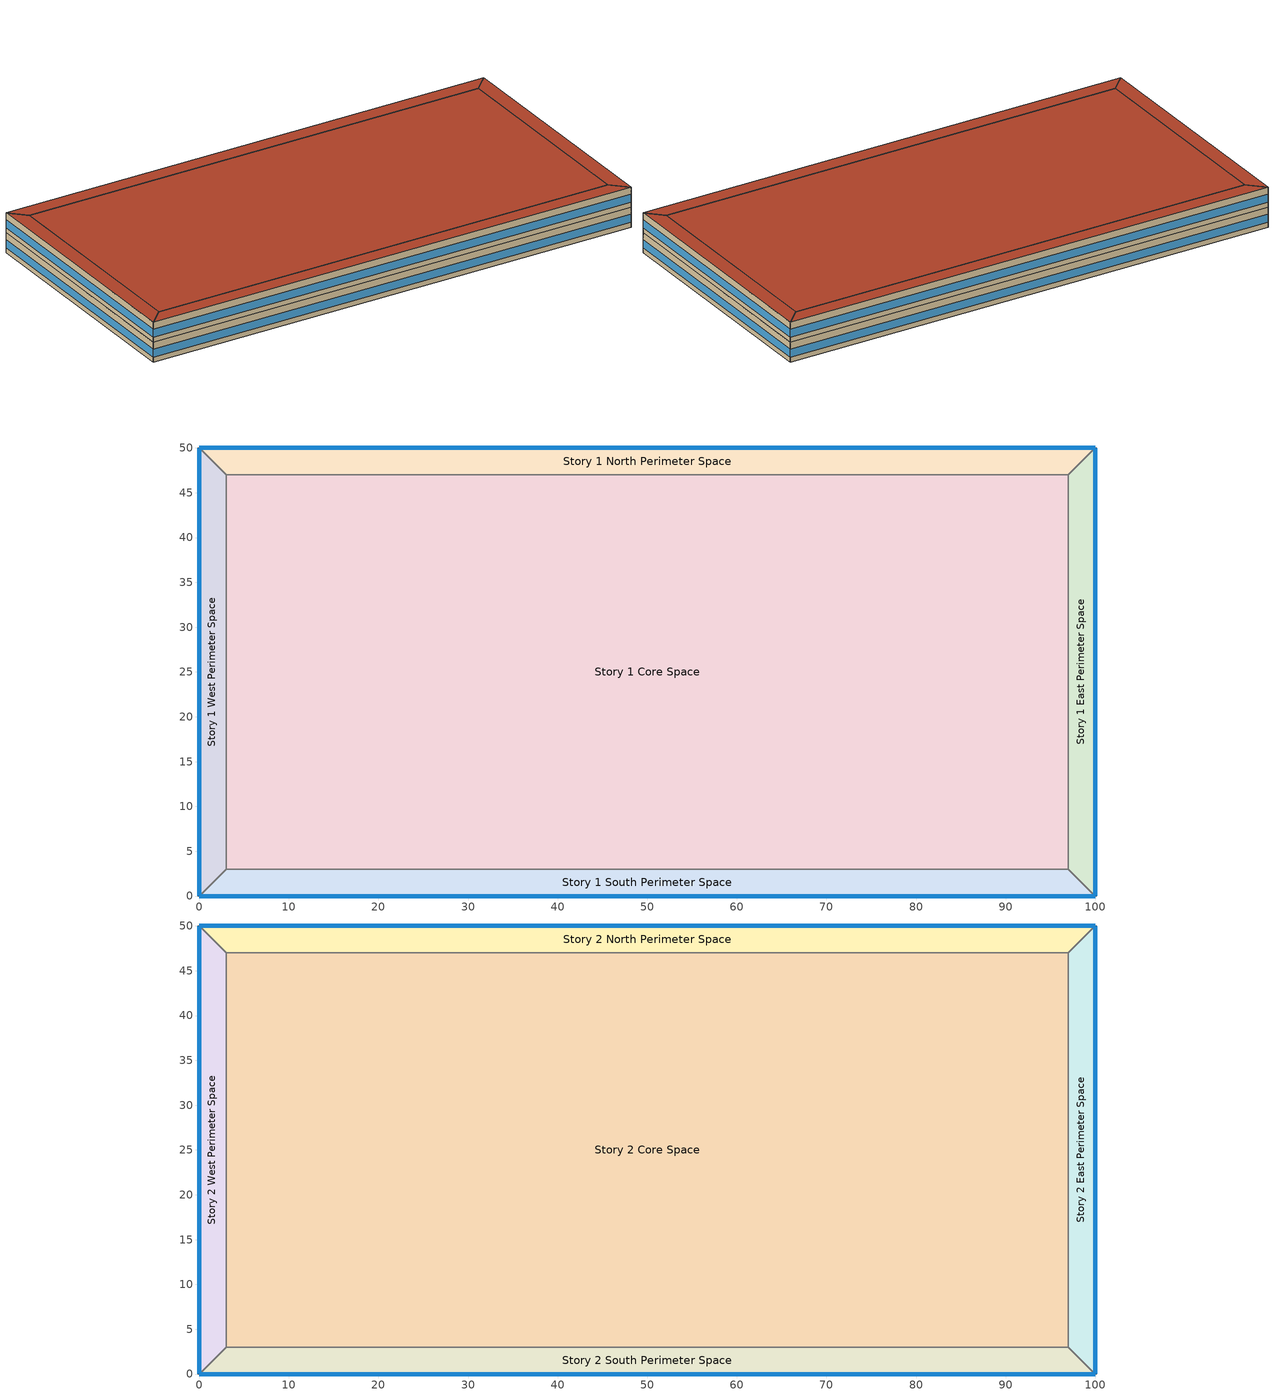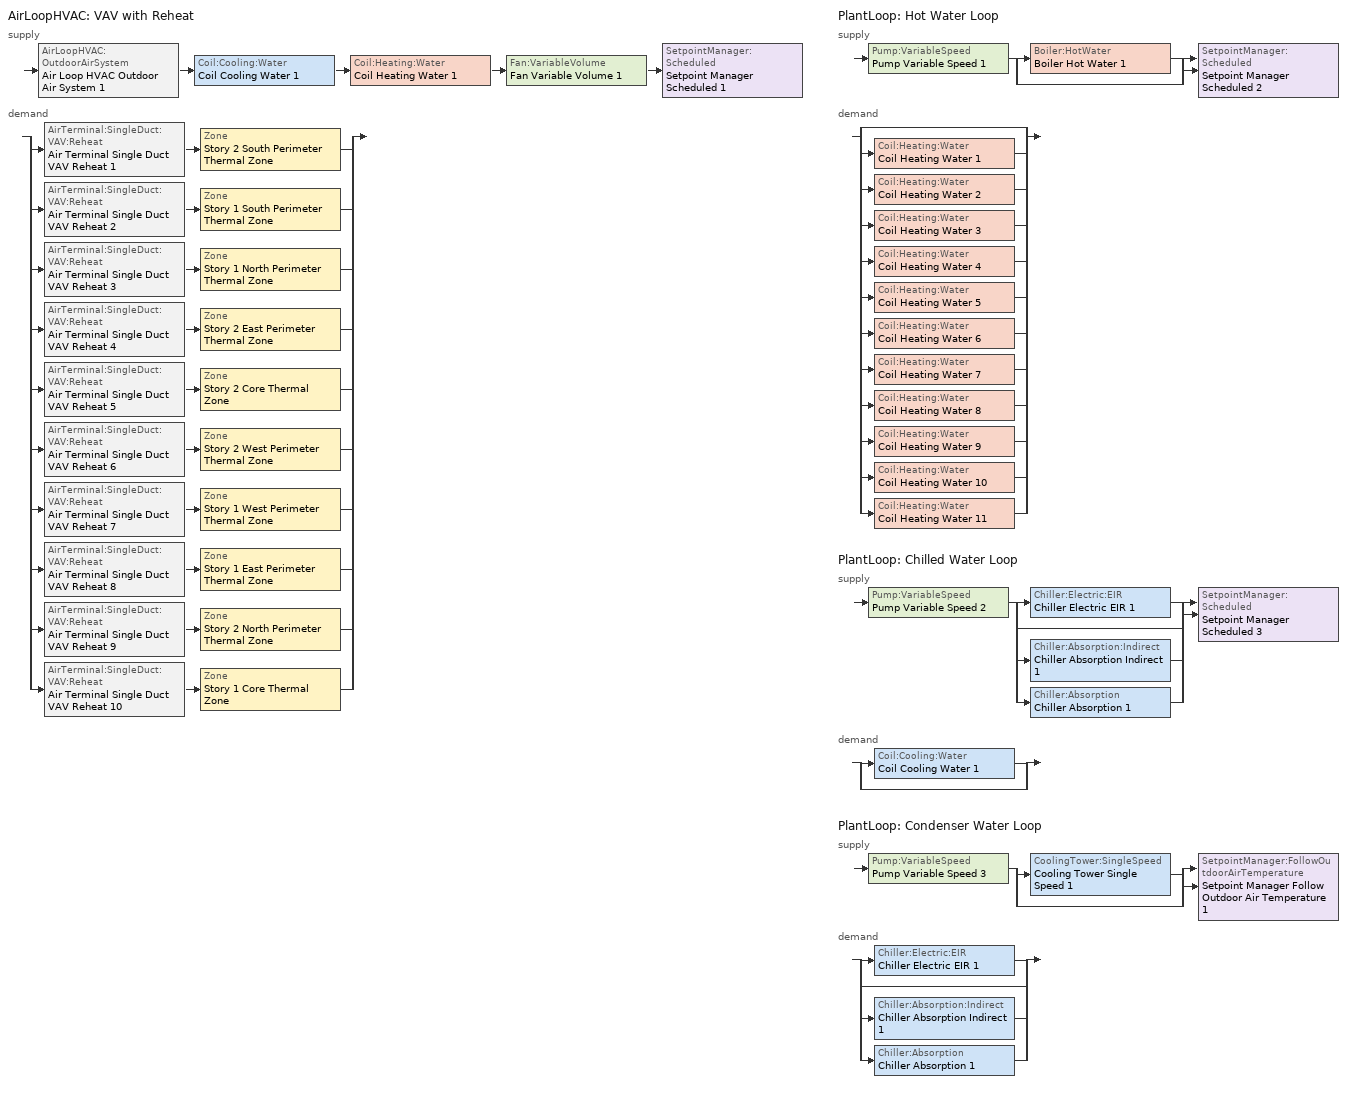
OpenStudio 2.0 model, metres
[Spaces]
Story 1 West Perimeter Space
 floor ground: 0,0 0,50 3,47 3,3 z0
 wall outside: 0,50 0,0 z0:4
 wall to Story 1 North Perimeter Space: 3,47 0,50 z0:4
 wall to Story 1 Core Space: 3,3 3,47 z0:4
 wall to Story 1 South Perimeter Space: 0,0 3,3 z0:4
 window: 0,49.97 0,0.03 z1:2.6
Story 1 North Perimeter Space
 floor ground: 0,50 100,50 97,47 3,47 z0
 wall outside: 100,50 0,50 z0:4
 wall to Story 1 East Perimeter Space: 97,47 100,50 z0:4
 wall to Story 1 Core Space: 3,47 97,47 z0:4
 window: 99.97,50 0.03,50 z1:2.6
Story 1 East Perimeter Space
 floor ground: 100,50 100,0 97,3 97,47 z0
 wall outside: 100,0 100,50 z0:4
 wall to Story 1 South Perimeter Space: 97,3 100,0 z0:4
 wall to Story 1 Core Space: 97,47 97,3 z0:4
 window: 100,0.03 100,49.97 z1:2.6
Story 1 South Perimeter Space
 floor ground: 100,0 0,0 3,3 97,3 z0
 wall outside: 0,0 100,0 z0:4
 wall to Story 1 Core Space: 97,3 3,3 z0:4
 window: 0.03,0 99.97,0 z1:2.6
Story 1 Core Space
 floor ground: 3,3 3,47 97,47 97,3 z0
Story 2 West Perimeter Space
 floor to Story 1 West Perimeter Space: 0,0 0,50 3,47 3,3 z4
 wall outside: 0,50 0,0 z4:8
 wall to Story 2 North Perimeter Space: 3,47 0,50 z4:8
 wall to Story 2 Core Space: 3,3 3,47 z4:8
 wall to Story 2 South Perimeter Space: 0,0 3,3 z4:8
 window: 0,49.97 0,0.03 z5:6.6
 roof outside: 3,3 3,47 0,50 0,0 z8
Story 2 North Perimeter Space
 floor to Story 1 North Perimeter Space: 0,50 100,50 97,47 3,47 z4
 wall outside: 100,50 0,50 z4:8
 wall to Story 2 East Perimeter Space: 97,47 100,50 z4:8
 wall to Story 2 Core Space: 3,47 97,47 z4:8
 window: 99.97,50 0.03,50 z5:6.6
 roof outside: 3,47 97,47 100,50 0,50 z8
Story 2 East Perimeter Space
 floor to Story 1 East Perimeter Space: 100,50 100,0 97,3 97,47 z4
 wall outside: 100,0 100,50 z4:8
 wall to Story 2 South Perimeter Space: 97,3 100,0 z4:8
 wall to Story 2 Core Space: 97,47 97,3 z4:8
 window: 100,0.03 100,49.97 z5:6.6
 roof outside: 97,47 97,3 100,0 100,50 z8
Story 2 South Perimeter Space
 floor to Story 1 South Perimeter Space: 100,0 0,0 3,3 97,3 z4
 wall outside: 0,0 100,0 z4:8
 wall to Story 2 Core Space: 97,3 3,3 z4:8
 window: 0.03,0 99.97,0 z5:6.6
 roof outside: 97,3 3,3 0,0 100,0 z8
Story 2 Core Space
 floor to Story 1 Core Space: 3,3 3,47 97,47 97,3 z4
 roof outside: 97,3 97,47 3,47 3,3 z8
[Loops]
AirLoopHVAC 'VAV with Reheat'
 supply: AirLoopHVAC:OutdoorAirSystem 'Air Loop HVAC Outdoor Air System 1' > Coil:Cooling:Water 'Coil Cooling Water 1' > Coil:Heating:Water 'Coil Heating Water 1' > Fan:VariableVolume 'Fan Variable Volume 1' > SetpointManager:Scheduled 'Setpoint Manager Scheduled 1'
 demand: split
  | AirTerminal:SingleDuct:VAV:Reheat 'Air Terminal Single Duct VAV Reheat 1' > Zone 'Story 2 South Perimeter Thermal Zone'
  | AirTerminal:SingleDuct:VAV:Reheat 'Air Terminal Single Duct VAV Reheat 2' > Zone 'Story 1 South Perimeter Thermal Zone'
  | AirTerminal:SingleDuct:VAV:Reheat 'Air Terminal Single Duct VAV Reheat 3' > Zone 'Story 1 North Perimeter Thermal Zone'
  | AirTerminal:SingleDuct:VAV:Reheat 'Air Terminal Single Duct VAV Reheat 4' > Zone 'Story 2 East Perimeter Thermal Zone'
  | AirTerminal:SingleDuct:VAV:Reheat 'Air Terminal Single Duct VAV Reheat 5' > Zone 'Story 2 Core Thermal Zone'
  | AirTerminal:SingleDuct:VAV:Reheat 'Air Terminal Single Duct VAV Reheat 6' > Zone 'Story 2 West Perimeter Thermal Zone'
  | AirTerminal:SingleDuct:VAV:Reheat 'Air Terminal Single Duct VAV Reheat 7' > Zone 'Story 1 West Perimeter Thermal Zone'
  | AirTerminal:SingleDuct:VAV:Reheat 'Air Terminal Single Duct VAV Reheat 8' > Zone 'Story 1 East Perimeter Thermal Zone'
  | AirTerminal:SingleDuct:VAV:Reheat 'Air Terminal Single Duct VAV Reheat 9' > Zone 'Story 2 North Perimeter Thermal Zone'
  | AirTerminal:SingleDuct:VAV:Reheat 'Air Terminal Single Duct VAV Reheat 10' > Zone 'Story 1 Core Thermal Zone'
PlantLoop 'Hot Water Loop'
 supply: Pump:VariableSpeed 'Pump Variable Speed 1' > split
  | Boiler:HotWater 'Boiler Hot Water 1'
  | bypass
  join > SetpointManager:Scheduled 'Setpoint Manager Scheduled 2'
 demand: split
  | bypass
  | Coil:Heating:Water 'Coil Heating Water 1'
  | Coil:Heating:Water 'Coil Heating Water 2'
  | Coil:Heating:Water 'Coil Heating Water 3'
  | Coil:Heating:Water 'Coil Heating Water 4'
  | Coil:Heating:Water 'Coil Heating Water 5'
  | Coil:Heating:Water 'Coil Heating Water 6'
  | Coil:Heating:Water 'Coil Heating Water 7'
  | Coil:Heating:Water 'Coil Heating Water 8'
  | Coil:Heating:Water 'Coil Heating Water 9'
  | Coil:Heating:Water 'Coil Heating Water 10'
  | Coil:Heating:Water 'Coil Heating Water 11'
PlantLoop 'Chilled Water Loop'
 supply: Pump:VariableSpeed 'Pump Variable Speed 2' > split
  | Chiller:Electric:EIR 'Chiller Electric EIR 1'
  | bypass
  | Chiller:Absorption:Indirect 'Chiller Absorption Indirect 1'
  | Chiller:Absorption 'Chiller Absorption 1'
  join > SetpointManager:Scheduled 'Setpoint Manager Scheduled 3'
 demand: split
  | Coil:Cooling:Water 'Coil Cooling Water 1'
  | bypass
PlantLoop 'Condenser Water Loop'
 supply: Pump:VariableSpeed 'Pump Variable Speed 3' > split
  | CoolingTower:SingleSpeed 'Cooling Tower Single Speed 1'
  | bypass
  join > SetpointManager:FollowOutdoorAirTemperature 'Setpoint Manager Follow Outdoor Air Temperature 1'
 demand: split
  | Chiller:Electric:EIR 'Chiller Electric EIR 1'
  | bypass
  | Chiller:Absorption:Indirect 'Chiller Absorption Indirect 1'
  | Chiller:Absorption 'Chiller Absorption 1'
[Building]
Building 1: Space Type=Baseline Model Space Type; Default Construction Set=ASHRAE_189.1-2009_ClimateZone 4-5 (mdoff)_ConstSet
[SizingPeriod:DesignDay] Barometric Pressure {Pa}=98934; Sky Clearness=0; Rain Indicator=0; Snow Indicator=0; Day of Month=21; Daylight Saving Time Indicator=0; Humidity Indicating Type=Wetbulb; Dry-Bulb Temperature Range Modifier Type=DefaultMultipliers
Name | Maximum Dry-Bulb Temperature {C} | Daily Dry-Bulb Temperature Range {deltaC} | Humidity Indicating Conditions at Maximum Dry-Bulb | Wind Speed {m/s} | Wind Direction {deg} | Month | Day Type | Solar Model Indicator | ASHRAE Taub | ASHRAE Taud
Chicago Ohare Intl Ap Ann Htg 99.6% Condns DB | -20 | 0 | -20 | 4.9 | 270 | 1 | WinterDesignDay | ASHRAEClearSky
Chicago Ohare Intl Ap Ann Clg .4% Condns DB=>MWB | 33.3 | 10.5 | 23.7 | 5.2 | 230 | 7 | SummerDesignDay | ASHRAETau | 0.455 | 2.05
[DefaultConstructionSet]
ASHRAE_189.1-2009_ClimateZone 4-5 (mdoff)_ConstSet: Default Exterior Surface Constructions=ASHRAE_189.1-2009_ClimateZone 4-5 (mdoff)_Exterior_DefSurfCons; Default Interior Surface Constructions=000_Interior_DefSurfCons; Default Ground Contact Surface Constructions=000_Ground_DefSurfCons; Default Exterior SubSurface Constructions=ASHRAE_189.1-2009_ClimateZone 4-5 (mdoff)_Exterior_DefSubCons; Default Interior SubSurface Constructions=000_Interior_DefSubCons; Interior Partition Construction=000_Interior Partition
[DefaultSurfaceConstructions]
Name | Floor Construction | Wall Construction | Roof Ceiling Construction
ASHRAE_189.1-2009_ClimateZone 4-5 (mdoff)_Exterior_DefSurfCons | 000_ExtSlabCarpet_4in_ClimateZone 1-8 | ASHRAE_189.1-2009_ExtWall_SteelFrame_ClimateZone 4-8 | ASHRAE_189.1-2009_ExtRoof_IEAD_ClimateZone 2-5
000_Interior_DefSurfCons | 000_Interior Floor | 000_Interior Wall | 000_Interior Ceiling
000_Ground_DefSurfCons | 000_ExtSlabCarpet_4in_ClimateZone 1-8 | 000_ExtSlabCarpet_4in_ClimateZone 1-8 | 000_ExtSlabCarpet_4in_ClimateZone 1-8
[DefaultSubSurfaceConstructions] Glass Door Construction=000_Exterior Window; Skylight Construction=000_Exterior Window; Tubular Daylight Dome Construction=000_Interior Window; Tubular Daylight Diffuser Construction=000_Interior Window
Name | Fixed Window Construction | Operable Window Construction | Door Construction
ASHRAE_189.1-2009_ClimateZone 4-5 (mdoff)_Exterior_DefSubCons | ASHRAE_189.1-2009_ExtWindow_ClimateZone 4-5 | ASHRAE_189.1-2009_ExtWindow_ClimateZone 4-5 | 000_Exterior Door
000_Interior_DefSubCons | 000_Interior Window | 000_Interior Window | 000_Interior Door
[Construction]
000_Interior Partition; 000_Interior Door: 000_G05 25mm wood
000_ExtSlabCarpet_4in_ClimateZone 1-8: MAT-CC05 4 HW CONCRETE, CP02 CARPET PAD
ASHRAE_189.1-2009_ExtWall_SteelFrame_ClimateZone 4-8: MAT-SHEATH, Wall Insulation [39], 1/2IN Gypsum
ASHRAE_189.1-2009_ExtRoof_IEAD_ClimateZone 2-5: Roof Membrane, Roof Insulation [21], Metal Decking
000_Interior Floor: 000_F16 Acoustic tile, 000_F05 Ceiling air space resistance, 000_M11 100mm lightweight concrete
000_Interior Wall: 000_G01a 19mm gypsum board, 000_F04 Wall air space resistance, 000_G01a 19mm gypsum board
000_Interior Ceiling: 000_M11 100mm lightweight concrete, 000_F05 Ceiling air space resistance, 000_F16 Acoustic tile
ASHRAE_189.1-2009_ExtWindow_ClimateZone 4-5: Theoretical Glass [207]
000_Exterior Door: 000_F08 Metal surface, 000_I01 25mm insulation board
000_Exterior Window: 000_Clear 3mm, 000_Air 13mm, 000_Clear 3mm
000_Interior Window: 000_Clear 3mm
[Material]
Name | Roughness | Thickness | Conductivity | Density | Specific Heat | Thermal Absorptance | Solar Absorptance | Visible Absorptance
000_G05 25mm wood | MediumSmooth | 0.0254 | 0.15 | 608 | 1630
MAT-CC05 4 HW CONCRETE | Rough | 0.1016 | 1.311 | 2240 | 836.8 | 0.9 | 0.7 | 0.7
Wall Insulation [39] | MediumRough | 0.1184 | 0.045 | 265 | 836.8 | 0.9 | 0.7 | 0.7
1/2IN Gypsum | Smooth | 0.0127 | 0.16 | 784.9 | 830 | 0.9 | 0.92 | 0.92
Roof Membrane | VeryRough | 0.0095 | 0.16 | 1121.29 | 1460 | 0.9 | 0.7 | 0.7
Roof Insulation [21] | MediumRough | 0.2105 | 0.049 | 265 | 836.8 | 0.9 | 0.7 | 0.7
Metal Decking | MediumSmooth | 0.0015 | 45.006 | 7680 | 418.4 | 0.9 | 0.7 | 0.3
000_F16 Acoustic tile | MediumSmooth | 0.0191 | 0.06 | 368 | 590
000_M11 100mm lightweight concrete | MediumRough | 0.1016 | 0.53 | 1280 | 840
000_G01a 19mm gypsum board | MediumSmooth | 0.019 | 0.16 | 800 | 1090
000_F08 Metal surface | Smooth | 0.0008 | 45.28 | 7824 | 500
000_I01 25mm insulation board | MediumRough | 0.0254 | 0.03 | 43 | 1210
[Material:NoMass] Thermal Absorptance=0.9; Solar Absorptance=0.7
Name | Roughness | Thermal Resistance | Visible Absorptance
CP02 CARPET PAD | VeryRough | 0.2165 | 0.8
MAT-SHEATH | Rough | 0.3626 | 0.7
[Material:AirGap]
Name | Thermal Resistance
000_F05 Ceiling air space resistance | 0.18
000_F04 Wall air space resistance | 0.15
[WindowMaterial:Glazing] Optical Data Type=SpectralAverage; Thickness=0.003; Infrared Transmittance at Normal Incidence=0
Name | Solar Transmittance at Normal Incidence | Front Side Solar Reflectance at Normal Incidence | Back Side Solar Reflectance at Normal Incidence | Visible Transmittance at Normal Incidence | Front Side Visible Reflectance at Normal Incidence | Back Side Visible Reflectance at Normal Incidence | Front Side Infrared Hemispherical Emissivity | Back Side Infrared Hemispherical Emissivity | Conductivity | Dirt Correction Factor for Solar and Visible Transmittance | Solar Diffusing
Theoretical Glass [207] | 0.3311 | 0.6189 | 0.6189 | 0.44 | 0.51 | 0.51 | 0.9 | 0.9 | 0.0133 | 1 | No
000_Clear 3mm | 0.837 | 0.075 | 0.075 | 0.898 | 0.081 | 0.081 | 0.84 | 0.84 | 0.9
[WindowMaterial:Gas]
000_Air 13mm: Gas Type=Air; Thickness=0.0127
[BuildingStory] Nominal Floor to Floor Height {m}=4
Name | Nominal Z Coordinate {m}
Story 1 | 0
Story 2 | 4
[Space]
Name | Building Story | Thermal Zone
Story 1 West Perimeter Space | Story 1 | Story 1 West Perimeter Thermal Zone
Story 1 North Perimeter Space | Story 1 | Story 1 North Perimeter Thermal Zone
Story 1 East Perimeter Space | Story 1 | Story 1 East Perimeter Thermal Zone
Story 1 South Perimeter Space | Story 1 | Story 1 South Perimeter Thermal Zone
Story 1 Core Space | Story 1 | Story 1 Core Thermal Zone
Story 2 West Perimeter Space | Story 2 | Story 2 West Perimeter Thermal Zone
Story 2 North Perimeter Space | Story 2 | Story 2 North Perimeter Thermal Zone
Story 2 East Perimeter Space | Story 2 | Story 2 East Perimeter Thermal Zone
Story 2 South Perimeter Space | Story 2 | Story 2 South Perimeter Thermal Zone
Story 2 Core Space | Story 2 | Story 2 Core Thermal Zone
[ThermalZone] Use Ideal Air Loads=No
Name | Thermostat
Story 2 North Perimeter Thermal Zone | Thermostat Setpoint Dual Setpoint 9
Story 2 East Perimeter Thermal Zone | Thermostat Setpoint Dual Setpoint 4
Story 1 North Perimeter Thermal Zone | Thermostat Setpoint Dual Setpoint 3
Story 2 Core Thermal Zone | Thermostat Setpoint Dual Setpoint 5
Story 1 South Perimeter Thermal Zone | Thermostat Setpoint Dual Setpoint 2
Story 1 West Perimeter Thermal Zone | Thermostat Setpoint Dual Setpoint 7
Story 2 West Perimeter Thermal Zone | Thermostat Setpoint Dual Setpoint 6
Story 1 East Perimeter Thermal Zone | Thermostat Setpoint Dual Setpoint 8
Story 2 South Perimeter Thermal Zone | Thermostat Setpoint Dual Setpoint 1
Story 1 Core Thermal Zone | Thermostat Setpoint Dual Setpoint 10
[Sizing:Zone] Zone Cooling Design Supply Air Temperature Input Method=SupplyAirTemperature; Zone Cooling Design Supply Air Temperature {C}=14; Zone Cooling Design Supply Air Temperature Difference {deltaC}=11.11; Zone Heating Design Supply Air Temperature Input Method=SupplyAirTemperature; Zone Heating Design Supply Air Temperature {C}=40; Zone Heating Design Supply Air Temperature Difference {deltaC}=11.11; Zone Cooling Design Supply Air Humidity Ratio {kg-H2O/kg-air}=0.0085; Zone Heating Design Supply Air Humidity Ratio {kg-H2O/kg-air}=0.008; Cooling Design Air Flow Method=DesignDay; Heating Design Air Flow Method=DesignDay; Account for Dedicated Outdoor Air System=No; Dedicated Outdoor Air System Control Strategy=NeutralSupplyAir; Dedicated Outdoor Air Low Setpoint Temperature for Design {C}=autosize; Dedicated Outdoor Air High Setpoint Temperature for Design {C}=autosize
Story 2 North Perimeter Thermal Zone; Story 2 East Perimeter Thermal Zone; Story 1 North Perimeter Thermal Zone; Story 2 Core Thermal Zone; Story 1 South Perimeter Thermal Zone; Story 1 West Perimeter Thermal Zone; Story 2 West Perimeter Thermal Zone; Story 1 East Perimeter Thermal Zone; Story 2 South Perimeter Thermal Zone; Story 1 Core Thermal Zone
[Zone equipment]
Story 2 North Perimeter Thermal Zone: Air Terminal Single Duct VAV Reheat 9
Story 2 East Perimeter Thermal Zone: Air Terminal Single Duct VAV Reheat 4
Story 1 North Perimeter Thermal Zone: Air Terminal Single Duct VAV Reheat 3
Story 2 Core Thermal Zone: Air Terminal Single Duct VAV Reheat 5
Story 1 South Perimeter Thermal Zone: Air Terminal Single Duct VAV Reheat 2
Story 1 West Perimeter Thermal Zone: Air Terminal Single Duct VAV Reheat 7
Story 2 West Perimeter Thermal Zone: Air Terminal Single Duct VAV Reheat 6
Story 1 East Perimeter Thermal Zone: Air Terminal Single Duct VAV Reheat 8
Story 2 South Perimeter Thermal Zone: Air Terminal Single Duct VAV Reheat 1
Story 1 Core Thermal Zone: Air Terminal Single Duct VAV Reheat 10
[AirLoopHVAC]
VAV with Reheat: Availability Schedule=Always On Discrete; Design Supply Air Flow Rate {m3/s}=AutoSize
[Sizing:System]
VAV with Reheat: Type of Load to Size On=Sensible; Design Outdoor Air Flow Rate {m3/s}=Autosize; Minimum System Air Flow Ratio=0.3; Preheat Design Temperature {C}=7; Preheat Design Humidity Ratio {kg-H2O/kg-Air}=0.008; Precool Design Temperature {C}=12.8; Precool Design Humidity Ratio {kg-H2O/kg-Air}=0.008; Central Cooling Design Supply Air Temperature {C}=12.8; Central Heating Design Supply Air Temperature {C}=12.8; Sizing Option=NonCoincident; 100% Outdoor Air in Cooling=Yes; 100% Outdoor Air in Heating=Yes; Central Cooling Design Supply Air Humidity Ratio {kg-H2O/kg-Air}=0.0085; Central Heating Design Supply Air Humidity Ratio {kg-H2O/kg-Air}=0.008; Cooling Design Air Flow Method=DesignDay; Cooling Design Air Flow Rate {m3/s}=0; Heating Design Air Flow Method=DesignDay; Heating Design Air Flow Rate {m3/s}=0; System Outdoor Air Method=ZoneSum; Zone Maximum Outdoor Air Fraction=1; Cooling Supply Air Flow Rate Per Floor Area {m3/s-m2}=0.00996765; Cooling Fraction of Autosized Cooling Supply Air Flow Rate=1; Cooling Supply Air Flow Rate Per Unit Cooling Capacity {m3/s-W}=3.94755e-05; Heating Supply Air Flow Rate Per Floor Area {m3/s-m2}=0.00996765; Heating Fraction of Autosized Heating Supply Air Flow Rate=1; Heating Fraction of Autosized Cooling Supply Air Flow Rate=1; Heating Supply Air Flow Rate Per Unit Heating Capacity {m3/s-W}=3.15882e-05; Cooling Design Capacity Method=CoolingDesignCapacity; Cooling Design Capacity {W}=autosize; Cooling Design Capacity Per Floor Area {W/m2}=234.7; Fraction of Autosized Cooling Design Capacity=1; Heating Design Capacity Method=HeatingDesignCapacity; Heating Design Capacity {W}=autosize; Heating Design Capacity Per Floor Area {W/m2}=157; Fraction of Autosized Heating Design Capacity=1; Central Cooling Capacity Control Method=OnOff
[Fan:VariableVolume]
Fan Variable Volume 1: Availability Schedule=Always On Discrete; Fan Efficiency=0.6045; Pressure Rise {Pa}=500; Maximum Flow Rate {m3/s}=Autosize; Fan Power Minimum Flow Rate Input Method=FixedFlowRate; Fan Power Minimum Flow Fraction=0; Fan Power Minimum Air Flow Rate {m3/s}=0; Motor Efficiency=0.93; Motor In Airstream Fraction=1; Fan Power Coefficient 1=0.0407599; Fan Power Coefficient 2=0.088045; Fan Power Coefficient 3=-0.0729261; Fan Power Coefficient 4=0.94374; Fan Power Coefficient 5=0
[Coil:Heating:Water] Availability Schedule=Always On Discrete
Coil Heating Water 1; Coil Heating Water 2; Coil Heating Water 3; Coil Heating Water 4; Coil Heating Water 5; Coil Heating Water 6; Coil Heating Water 7; Coil Heating Water 8; Coil Heating Water 9; Coil Heating Water 10; Coil Heating Water 11
[Coil:Cooling:Water]
Coil Cooling Water 1: Availability Schedule=Always On Discrete
[SetpointManager:Scheduled] Control Variable=Temperature
Name | Schedule
Setpoint Manager Scheduled 1 | Deck_Temperature
Setpoint Manager Scheduled 2 | Hot_Water_Temperature
Setpoint Manager Scheduled 3 | Chilled_Water_Temperature
[Controller:OutdoorAir]
Controller Outdoor Air 1: Minimum Outdoor Air Flow Rate {m3/s}=0; Maximum Outdoor Air Flow Rate {m3/s}=Autosize; Economizer Control Type=NoEconomizer; Economizer Control Action Type=ModulateFlow; Economizer Maximum Limit Dry-Bulb Temperature {C}=28; Economizer Maximum Limit Enthalpy {J/kg}=64000; Economizer Minimum Limit Dry-Bulb Temperature {C}=-100; Lockout Type=NoLockout; Minimum Limit Type=FixedMinimum; Controller Mechanical Ventilation=Controller Mechanical Ventilation 1; High Humidity Control=No; Heat Recovery Bypass Control Type=BypassWhenWithinEconomizerLimits
[Controller:MechanicalVentilation]
Controller Mechanical Ventilation 1: Availability Schedule=Always On Discrete; System Outdoor Air Method=ZoneSum
[AirLoopHVAC:OutdoorAirSystem]
Air Loop HVAC Outdoor Air System 1: Controller=Controller Outdoor Air 1
[PlantLoop] Plant Loop Volume {m3}=Autocalculate; Load Distribution Scheme=Optimal
Name | Fluid Type
Hot Water Loop | Water
Chilled Water Loop; Condenser Water Loop
[Sizing:Plant] Sizing Option=NonCoincident; Zone Timesteps in Averaging Window=1; Coincident Sizing Factor Mode=None
Name | Loop Type | Design Loop Exit Temperature {C} | Loop Design Temperature Difference {deltaC}
Hot Water Loop | Heating | 82 | 11
Chilled Water Loop | Cooling | 7.22 | 6.67
Condenser Water Loop | Condenser | 29.4 | 5.6
[Pump:VariableSpeed] Pump Control Type=Intermittent
Pump Variable Speed 1; Pump Variable Speed 2; Pump Variable Speed 3
[Boiler:HotWater]
Boiler Hot Water 1: Efficiency Curve Temperature Evaluation Variable=LeavingBoiler; Normalized Boiler Efficiency Curve=Boiler Efficiency; Water Outlet Upper Temperature Limit {C}=99; Boiler Flow Mode=ConstantFlow; Parasitic Electric Load {W}=0; Sizing Factor=1
[Controller:WaterCoil] Minimum Actuated Flow {m3/s}=0
Name | Water Coil | Action
Controller Water Coil 1 | Coil Heating Water 1 | Normal
Controller Water Coil 2 | Coil Cooling Water 1 | Reverse
[Chiller:Electric:EIR]
Chiller Electric EIR 1: Reference Capacity {W}=Autosize; Reference COP {W/W}=5.5; Cooling Capacity Function of Temperature Curve=Curve Biquadratic 1; Electric Input to Cooling Output Ratio Function of Temperature Curve=Curve Biquadratic 2; Electric Input to Cooling Output Ratio Function of Part Load Ratio Curve=Curve Quadratic 1; Design Heat Recovery Water Flow Rate {m3/s}=0; Sizing Factor=1; Basin Heater Capacity {W/K}=0; Basin Heater Setpoint Temperature {C}=10
[AirTerminal:SingleDuct:VAV:Reheat] Availability Schedule=Always On Discrete; Maximum Air Flow Rate {m3/s}=AutoSize; Zone Minimum Air Flow Input Method=Constant; Constant Minimum Air Flow Fraction=0.3; Fixed Minimum Air Flow Rate {m3/s}=0; Maximum Hot Water or Steam Flow Rate {m3/s}=AutoSize; Minimum Hot Water or Steam Flow Rate {m3/s}=0; Convergence Tolerance=0.001; Damper Heating Action=Normal; Maximum Flow per Zone Floor Area During Reheat {m3/s-m2}=AutoSize; Maximum Flow Fraction During Reheat=AutoSize; Maximum Reheat Air Temperature {C}=35; Control For Outdoor Air=No
Name | Reheat Coil
Air Terminal Single Duct VAV Reheat 1 | Coil Heating Water 2
Air Terminal Single Duct VAV Reheat 2 | Coil Heating Water 3
Air Terminal Single Duct VAV Reheat 3 | Coil Heating Water 4
Air Terminal Single Duct VAV Reheat 4 | Coil Heating Water 5
Air Terminal Single Duct VAV Reheat 5 | Coil Heating Water 6
Air Terminal Single Duct VAV Reheat 6 | Coil Heating Water 7
Air Terminal Single Duct VAV Reheat 7 | Coil Heating Water 8
Air Terminal Single Duct VAV Reheat 8 | Coil Heating Water 9
Air Terminal Single Duct VAV Reheat 9 | Coil Heating Water 10
Air Terminal Single Duct VAV Reheat 10 | Coil Heating Water 11
[CoolingTower:SingleSpeed]
Cooling Tower Single Speed 1: Design Water Flow Rate {m3/s}=autosize; Design Air Flow Rate {m3/s}=autosize; Fan Power at Design Air Flow Rate {W}=autosize; U-Factor Times Area Value at Design Air Flow Rate {W/K}=autosize; Air Flow Rate in Free Convection Regime {m3/s}=autosize; U-Factor Times Area Value at Free Convection Air Flow Rate {W/K}=autosize; Performance Input Method=UFactorTimesAreaAndDesignWaterFlowRate; Free Convection Capacity {W}=0; Basin Heater Capacity {W/K}=0; Evaporation Loss Mode=LossFactor; Evaporation Loss Factor {percent/K}=0.2; Drift Loss Percent {percent}=0.008; Blowdown Calculation Mode=ConcentrationRatio; Blowdown Concentration Ratio=3; Capacity Control=FanCycling; Number of Cells=1; Cell Control=MinimalCell; Cell Minimum  Water Flow Rate Fraction=0.33; Cell Maximum Water Flow Rate Fraction=2.5; Sizing Factor=1
[SetpointManager:FollowOutdoorAirTemperature]
Setpoint Manager Follow Outdoor Air Temperature 1: Control Variable=Temperature; Reference Temperature Type=OutdoorAirWetBulb; Offset Temperature Difference {deltaC}=1.5; Maximum Setpoint Temperature {C}=80; Minimum Setpoint Temperature {C}=6
[Chiller:Absorption:Indirect]
Chiller Absorption Indirect 1: Nominal Capacity {W}=autosize; Nominal Pumping Power {W}=autosize; Minimum Part Load Ratio=0.15; Maximum Part Load Ratio=1; Optimum Part Load Ratio=0.65; Design Condenser Inlet Temperature {C}=35; Condenser Inlet Temperature Lower Limit {C}=10; Chilled Water Outlet Temperature Lower Limit {C}=5; Design Chilled Water Flow Rate {m3/s}=autosize; Design Condenser Water Flow Rate {m3/s}=autosize; Chiller Flow Mode=NotModulated; Generator Heat Input Function of Part Load Ratio Curve=Curve Cubic 1; Pump Electric Input Function of Part Load Ratio Curve=Curve Quadratic 2; Capacity Correction Function of Condenser Temperature Curve=Curve Cubic 2; Capacity Correction Function of Chilled Water Temperature Curve=Curve Cubic 4; Capacity Correction Function of Generator Temperature Curve=Curve Cubic 3; Generator Heat Input Correction Function of Condenser Temperature Curve=Curve Cubic 5; Generator Heat Input Correction Function of Chilled Water Temperature Curve=Curve Cubic 6; Generator Heat Source Type=Steam; Design Generator Fluid Flow Rate {m3/s}=autosize; Temperature Lower Limit Generator Inlet {C}=30; Degree of Subcooling in Steam Generator {C}=2; Degree of Subcooling in Steam Condensate Loop {C}=12; Sizing Factor=1
[Chiller:Absorption]
Chiller Absorption 1: Nominal Capacity {W}=autosize; Nominal Pumping Power {W}=autosize; Minimum Part Load Ratio=0.15; Maximum Part Load Ratio=1; Optimum Part Load Ratio=0.65; Design Condenser Inlet Temperature {C}=35; Design Chilled Water Flow Rate {m3/s}=autosize; Design Condenser Water Flow Rate {m3/s}=autosize; Coefficient 1 of the Hot Water or Steam Use Part Load Ratio Curve=0.03303; Coefficient 2 of the Hot Water or Steam Use Part Load Ratio Curve=0.6852; Coefficient 3 of the Hot Water or Steam Use Part Load Ratio Curve=0.2818; Coefficient 1 of the Pump Electric Use Part Load Ratio Curve=1; Coefficient 2 of the Pump Electric Use Part Load Ratio Curve=0; Coefficient 3 of the Pump Electric Use Part Load Ratio Curve=0; Chilled Water Outlet Temperature Lower Limit {C}=5; Chiller Flow Mode=NotModulated; Generator Heat Source Type=Steam; Design Generator Fluid Flow Rate {m3/s}=autosize; Degree of Subcooling in Steam Generator {C}=1; Sizing Factor=1
[ThermostatSetpoint:DualSetpoint] Heating Setpoint Temperature Schedule=Heating Sch; Cooling Setpoint Temperature Schedule=Cooling Sch
Thermostat Setpoint Dual Setpoint 1; Thermostat Setpoint Dual Setpoint 2; Thermostat Setpoint Dual Setpoint 3; Thermostat Setpoint Dual Setpoint 4; Thermostat Setpoint Dual Setpoint 5; Thermostat Setpoint Dual Setpoint 6; Thermostat Setpoint Dual Setpoint 7; Thermostat Setpoint Dual Setpoint 8; Thermostat Setpoint Dual Setpoint 9; Thermostat Setpoint Dual Setpoint 10
[SpaceType]
Baseline Model Space Type: Default Schedule Set=Baseline Model Schedule Set; Design Specification Outdoor Air Object=Baseline Model OA
[DefaultScheduleSet]
Baseline Model Schedule Set: Number of People Schedule=Baseline Model People Lights and Equipment Schedule; People Activity Level Schedule=Baseline Model People Activity Schedule; Lighting Schedule=Baseline Model People Lights and Equipment Schedule; Electric Equipment Schedule=Baseline Model People Lights and Equipment Schedule; Infiltration Schedule=Baseline Model Infiltration Schedule
[DesignSpecification:OutdoorAir]
Baseline Model OA: Outdoor Air Method=Sum; Outdoor Air Flow per Person {m3/s-person}=0.00943895
[SpaceInfiltration:DesignFlowRate]
Baseline Model Infiltration: Space or SpaceType=Baseline Model Space Type; Design Flow Rate Calculation Method=Flow/ExteriorArea; Flow per Exterior Surface Area {m3/s-m2}=0.0003048
[People:Definition]
Baseline Model People Definition: Number of People Calculation Method=People/Area; People per Space Floor Area {person/m2}=0.0538196; Fraction Radiant=0.3
[People]
Baseline Model People: People Definition=Baseline Model People Definition; Space or SpaceType=Baseline Model Space Type
[Lights:Definition]
Baseline Model Lights Definition: Design Level Calculation Method=Watts/Area; Watts per Space Floor Area {W/m2}=10.7639
[Lights]
Baseline Model Lights: Lights Definition=Baseline Model Lights Definition; Space or SpaceType=Baseline Model Space Type
[ElectricEquipment:Definition]
Baseline Model Electric Equipment Definition: Design Level Calculation Method=Watts/Area; Watts per Space Floor Area {W/m2}=10.7639
[ElectricEquipment]
Baseline Model Electric Equipment: Electric Equipment Definition=Baseline Model Electric Equipment Definition; Space or SpaceType=Baseline Model Space Type
[Schedule:Constant]
Always On Discrete: Value=1
[Schedule:Ruleset]
Name | Default Day Schedule | Summer Design Day Schedule | Winter Design Day Schedule
Deck_Temperature | Deck_Temperature_Default | Deck_Temperature_Summer_Design_Day | Deck_Temperature_Winter_Design_Day
Hot_Water_Temperature | Hot_Water_Temperature_Default | Hot_Water_Temperature_Summer_Design_Day | Hot_Water_Temperature_Winter_Design_Day
Chilled_Water_Temperature | Chilled_Water_Temperature_Default | Chilled_Water_Temperature_Summer_Design_Day | Chilled_Water_Temperature_Winter_Design_Day
Cooling Sch | Cooling Sch Default
Heating Sch | Heating Sch Default
Baseline Model Infiltration Schedule | Baseline Model Infiltration Schedule Schedule All Days | Baseline Model Infiltration Schedule Summer Design Day | Baseline Model Infiltration Schedule Winter Design Day
Baseline Model People Lights and Equipment Schedule | Baseline Model People Lights and Equipment Schedule Schedule Week Day | Baseline Model People Lights and Equipment Schedule Summer Design Day | Baseline Model People Lights and Equipment Schedule Winter Design Day
Baseline Model People Activity Schedule | Baseline Model People Activity Schedule Default
[Schedule:Day]
Deck_Temperature_Default; Deck_Temperature_Summer_Design_Day; Deck_Temperature_Winter_Design_Day: 24, 0, 12.8
Hot_Water_Temperature_Default; Hot_Water_Temperature_Summer_Design_Day; Hot_Water_Temperature_Winter_Design_Day: 24, 0, 67
Chilled_Water_Temperature_Default; Chilled_Water_Temperature_Summer_Design_Day; Chilled_Water_Temperature_Winter_Design_Day: 24, 0, 6.7
Cooling Sch Default: 24, 0, 28
Heating Sch Default: 24, 0, 24
Baseline Model Infiltration Schedule Schedule All Days: 6, 0, 1, 22, 0, 0.25, 24, 0, 1
Baseline Model Infiltration Schedule Winter Design Day; Baseline Model Infiltration Schedule Summer Design Day; Baseline Model People Lights and Equipment Schedule Summer Design Day: 24, 0, 1
Baseline Model People Lights and Equipment Schedule Schedule Week Day: 6, 0, 0, 7, 0, 0.1, 8, 0, 0.2, 12, 0, 0.95, 13, 0, 0.5, 17, 0, 0.95, 18, 0, 0.7, 20, 0, 0.4, 22, 0, 0.1, 24, 0, 0.05
Baseline Model People Lights and Equipment Schedule Winter Design Day; Baseline Model People Lights and Equipment Schedule Schedule Sunday: 24, 0, 0
Baseline Model People Lights and Equipment Schedule Saturday: 6, 0, 0, 8, 0, 0.1, 14, 0, 0.5, 17, 0, 0.1, 24, 0, 0
Baseline Model People Activity Schedule Default: 24, 0, 120
[Curve:Biquadratic]
Name | Coefficient1 Constant | Coefficient2 x | Coefficient3 x**2 | Coefficient4 y | Coefficient5 y**2 | Coefficient6 x*y | Minimum Value of x | Maximum Value of x | Minimum Value of y | Maximum Value of y | Input Unit Type for X | Input Unit Type for Y | Output Unit Type
Boiler Efficiency | 1 | 0 | 0 | 0 | 0 | 0 | 0 | 1 | 0 | 1 | Dimensionless | Dimensionless | Dimensionless
Curve Biquadratic 1 | 0.258 | 0.0389 | -0.000217 | 0.0469 | -0.000943 | -0.000343 | 5 | 10 | 24 | 35
Curve Biquadratic 2 | 0.934 | -0.0582 | 0.0045 | 0.00243 | 0.000486 | -0.00122 | 5 | 10 | 24 | 35
[Curve:Quadratic] Maximum Value of x=1
Name | Coefficient1 Constant | Coefficient2 x | Coefficient3 x**2 | Minimum Value of x
Curve Quadratic 1 | 0.222903 | 0.313387 | 0.46371 | 0
Curve Quadratic 2 | 1 | 0 | 0 | 0.15
[Curve:Cubic]
Name | Coefficient1 Constant | Coefficient2 x | Coefficient3 x**2 | Coefficient4 x**3 | Minimum Value of x | Maximum Value of x
Curve Cubic 1 | 0.18892 | 0.968044 | 1.119202 | -0.5034 | 0.15 | 1
Curve Cubic 2 | 0.245507 | 0.023614 | 2.78e-05 | 1.3e-05 | 7 | 25
Curve Cubic 3 | 1 | 0 | 0 | 0 | 0 | 100
Curve Cubic 4 | 0.690571 | 0.065571 | -0.00289 | 0 | 4 | 10
Curve Cubic 5 | 0.712019 | -0.00478 | 0.000864 | -1.3e-05 | 7 | 30
Curve Cubic 6 | 0.995571 | 0.046821 | -0.01099 | 0.000608 | 4 | 10
[Schedule:Rule] Schedule Ruleset=Baseline Model People Lights and Equipment Schedule
Name | Rule Order | Day Schedule | Apply Saturday | Apply Sunday
Baseline Model People Lights and Equipment Schedule Saturday Rule | 1 | Baseline Model People Lights and Equipment Schedule Saturday | Yes
Baseline Model People Lights and Equipment Schedule Sunday Rule | 0 | Baseline Model People Lights and Equipment Schedule Schedule Sunday |  | Yes
